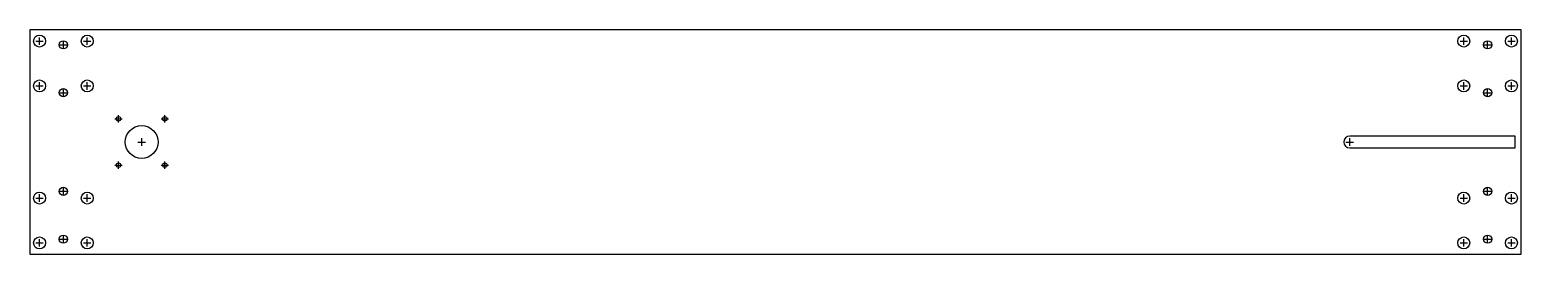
# Model space of a CAD drawing. Header units: millimetres. Extents: x 0 to 1000, y 0 to 150.
import ezdxf

# ---------------------------------------------------------------- set-up
doc = ezdxf.new("R2010")
doc.units = ezdxf.units.MM

msp = doc.modelspace()

# ---------------------------------------------------------------- linework, layer by layer
for p, q in [((4, 142.5), (9, 142.5)), ((6.5, 140), (6.5, 145)), ((20, 140), (25, 140)), ((22.5, 137.5), (22.5, 142.5)), ((36, 142.5), (41, 142.5)), ((38.5, 140), (38.5, 145)), ((959, 142.5), (964, 142.5)), ((961.5, 140), (961.5, 145)), ((975, 140), (980, 140)), ((977.5, 137.5), (977.5, 142.5)), ((991, 142.5), (996, 142.5)), ((993.5, 140), (993.5, 145)), ((4, 112.5), (9, 112.5)), ((6.5, 110), (6.5, 115)), ((22.5, 105.5), (22.5, 110.5)), ((36, 112.5), (41, 112.5)), ((38.5, 110), (38.5, 115)), ((959, 112.5), (964, 112.5)), ((961.5, 110), (961.5, 115)), ((977.5, 105.5), (977.5, 110.5)), ((991, 112.5), (996, 112.5)), ((993.5, 110), (993.5, 115)), ((20, 108), (25, 108)), ((975, 108), (980, 108)), ((57, 90.5), (62, 90.5)), ((59.5, 88), (59.5, 93)), ((88, 90.5), (93, 90.5)), ((90.5, 88), (90.5, 93)), ((72.5, 75), (77.5, 75)), ((75, 72.5), (75, 77.5)), ((882.5, 75), (887.5, 75)), ((885, 72.5), (885, 77.5)), ((59.5, 57), (59.5, 62)), ((90.5, 57), (90.5, 62)), ((57, 59.5), (62, 59.5)), ((88, 59.5), (93, 59.5)), ((6.5, 35), (6.5, 40)), ((20, 42), (25, 42)), ((22.5, 39.5), (22.5, 44.5)), ((38.5, 35), (38.5, 40)), ((961.5, 35), (961.5, 40)), ((975, 42), (980, 42)), ((977.5, 39.5), (977.5, 44.5)), ((993.5, 35), (993.5, 40)), ((4, 37.5), (9, 37.5)), ((36, 37.5), (41, 37.5)), ((959, 37.5), (964, 37.5)), ((991, 37.5), (996, 37.5)), ((6.5, 5), (6.5, 10)), ((20, 10), (25, 10)), ((22.5, 7.5), (22.5, 12.5)), ((38.5, 5), (38.5, 10)), ((961.5, 5), (961.5, 10)), ((975, 10), (980, 10)), ((977.5, 7.5), (977.5, 12.5)), ((993.5, 5), (993.5, 10)), ((4, 7.5), (9, 7.5)), ((36, 7.5), (41, 7.5)), ((959, 7.5), (964, 7.5)), ((991, 7.5), (996, 7.5))]:
    msp.add_line(p, q)
msp.add_lwpolyline([(0, 0), (1000, 0), (1000, 150), (0, 150)], close=True)
msp.add_lwpolyline([(885, 71), (996, 71), (996, 79), (885, 79, 0.41421), (881, 75), (881, 75, 0.41421)], format="xyb", close=True)
for centre, radius in [((6.5, 142.5), 4), ((22.5, 140), 2.75), ((38.5, 142.5), 4), ((961.5, 142.5), 4), ((977.5, 140), 2.75), ((993.5, 142.5), 4), ((6.5, 112.5), 4), ((22.5, 108), 2.75), ((38.5, 112.5), 4), ((961.5, 112.5), 4), ((977.5, 108), 2.75), ((993.5, 112.5), 4), ((59.5, 90.5), 1.5), ((90.5, 90.5), 1.5), ((75, 75), 11), ((59.5, 59.5), 1.5), ((90.5, 59.5), 1.5), ((6.5, 37.5), 4), ((22.5, 42), 2.75), ((38.5, 37.5), 4), ((961.5, 37.5), 4), ((977.5, 42), 2.75), ((993.5, 37.5), 4), ((6.5, 7.5), 4), ((22.5, 10), 2.75), ((38.5, 7.5), 4), ((961.5, 7.5), 4), ((977.5, 10), 2.75), ((993.5, 7.5), 4)]:
    msp.add_circle(centre, radius)

doc.saveas('drawing.dxf')
